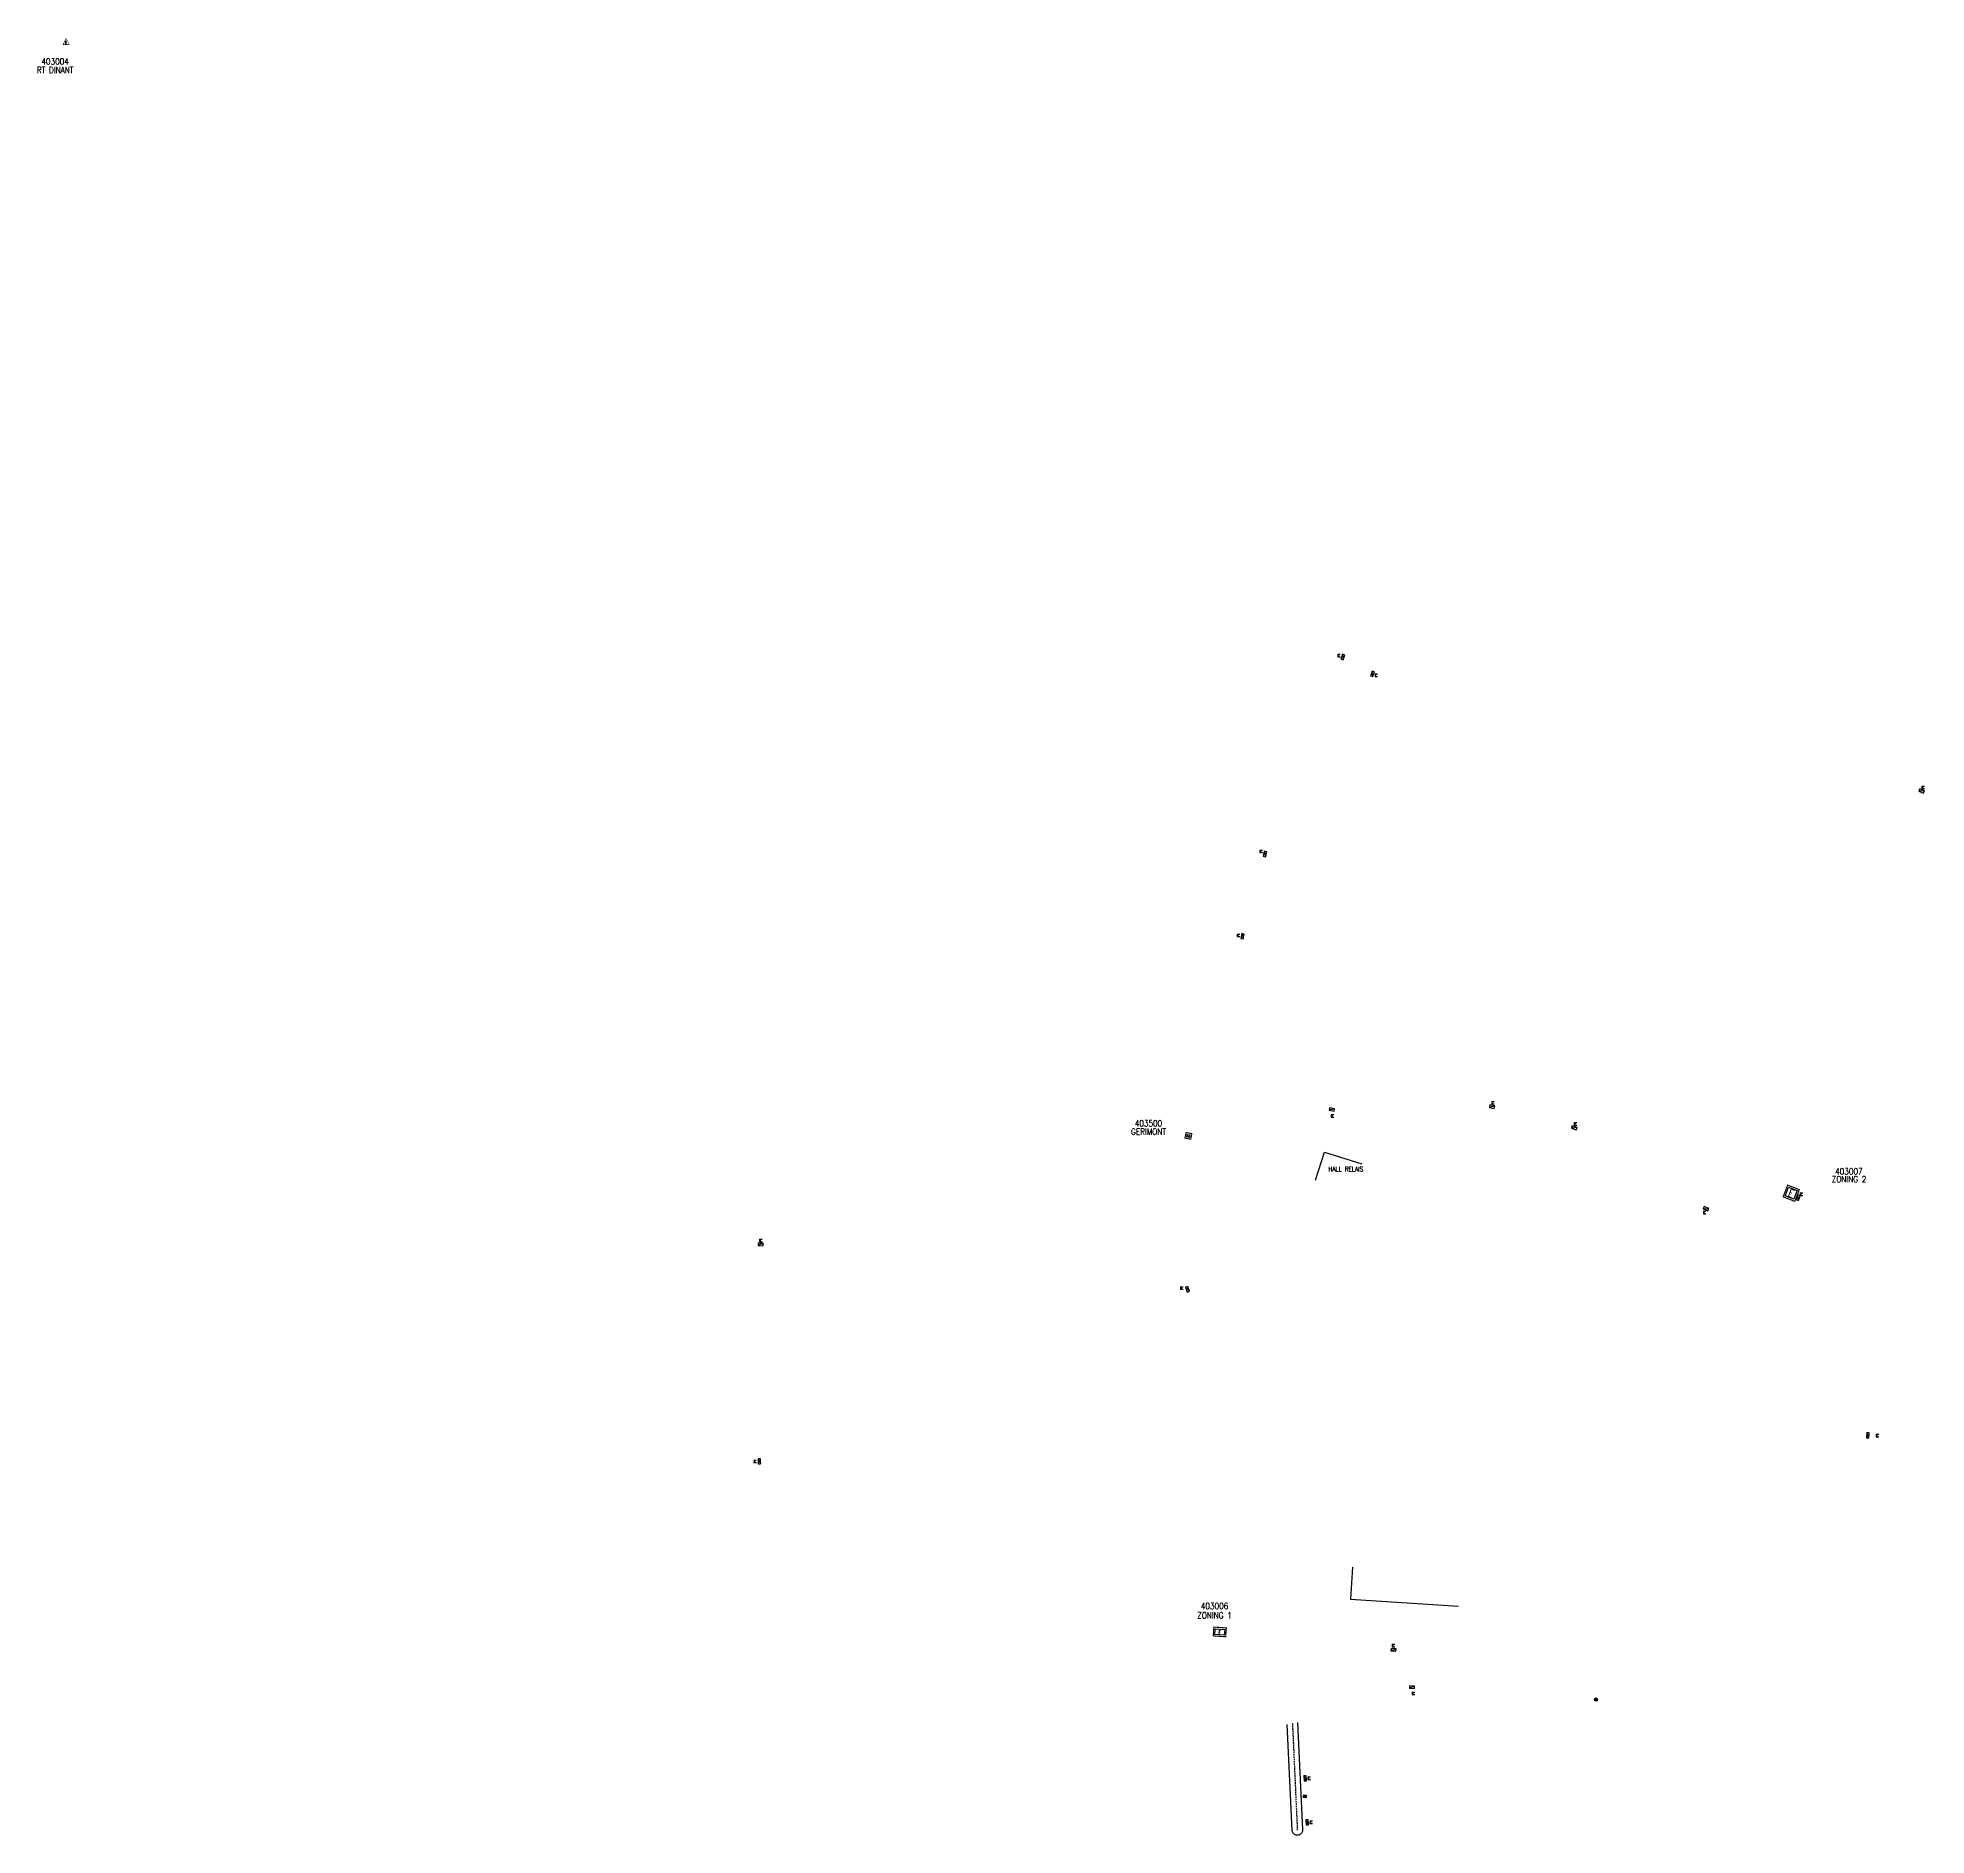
# Model space of a CAD drawing. Header units: millimetres. Extents: x 192389 to 192990, y 105309 to 105882.
import ezdxf
from ezdxf.enums import TextEntityAlignment as Align

# ---------------------------------------------------------------- set-up
doc = ezdxf.new("R2010")
doc.units = ezdxf.units.MM
doc.linetypes.add('B_ST_Al', pattern=[2000, 1000, 1000])
doc.linetypes.add('DASHED', pattern=[0.75, 0.5, -0.25])
doc.layers.get('0').update_dxf_attribs({"linetype": 'CONTINUOUS'})
for name, color, linetype in [('M_200', 7, 'CONTINUOUS'), ('W0001', 6, 'DASHED'), ('W0008', 7, 'CONTINUOUS'), ('W0430', 7, 'CONTINUOUS'), ('W0469', 7, 'CONTINUOUS'), ('W0984', 7, 'CONTINUOUS')]:
    doc.layers.add(name, color=color, linetype=linetype)
doc.styles.add('M_ROMANS', font='ROMANS.shx', dxfattribs={"width": 0.75})
doc.styles.get("Standard").update_dxf_attribs({"font": 'romans.shx', "width": 0.85})

# ---------------------------------------------------------------- blocks, each defined once
blk = doc.blocks.new('T469')
at = {"color": 0, "linetype": 'Continuous', "flags": 128}
for points in [[(-0.35, 0.35), (0.35, -0.35)], [(-0.35, -0.35), (0.35, 0.35)]]:
    blk.add_lwpolyline(points, dxfattribs=at)
at = {"color": 0, "linetype": 'Continuous'}
blk.add_circle((0, 0), 0.5, dxfattribs=at)
blk = doc.blocks.new('*U8')
at = {"flags": 128}
for points in [[(0.8, 0.8), (-0.8, 0.8)], [(-0.8, 0.8), (-0.8, 0)], [(0.8, 0.8), (-0.8, 0)], [(-0.8, 0), (0.8, 0)], [(-0.42, 2.08), (0.38, 2.12)], [(-0.42, 2.08), (-0.38, 1.28)], [(-0.4, 1.68), (0, 1.7)], [(-0.38, 1.28), (0.42, 1.32)], [(0.8, 0), (0.8, 0.8)]]:
    blk.add_lwpolyline(points, dxfattribs=at)
blk = doc.blocks.new('*U9')
at = {"flags": 128}
for points in [[(0.8, 0.8), (-0.8, 0.8)], [(-0.8, 0.8), (-0.8, 0)], [(0.8, 0.8), (-0.8, 0)], [(-0.8, 0), (0.8, 0)], [(-0.42, 1.32), (-0.38, 2.12)], [(-0.42, 1.32), (0.38, 1.28)], [(-0.02, 1.3), (0, 1.7)], [(0.38, 1.28), (0.42, 2.08)], [(0.8, 0), (0.8, 0.8)]]:
    blk.add_lwpolyline(points, dxfattribs=at)
blk = doc.blocks.new('*U10')
at = {"flags": 128}
for points in [[(0.8, 0.8), (-0.8, 0.8)], [(-0.8, 0.8), (-0.8, 0)], [(0.8, 0.8), (-0.8, 0)], [(-0.8, 0), (0.8, 0)], [(0.8, 0), (0.8, 0.8)], [(0.16, -1.16), (0.96, -1.1)], [(0.16, -1.16), (0.21, -1.95)], [(0.19, -1.56), (0.58, -1.53)], [(0.21, -1.95), (1.01, -1.9)]]:
    blk.add_lwpolyline(points, dxfattribs=at)
blk = doc.blocks.new('*U11')
at = {"flags": 128}
for points in [[(0.8, 0.8), (-0.8, 0.8)], [(-0.8, 0.8), (-0.8, 0)], [(0.8, 0.8), (-0.8, 0)], [(-0.8, 0), (0.8, 0)], [(-0.48, 3.04), (-0.52, 3.83)], [(-0.48, 3.04), (0.32, 3.08)], [(-0.08, 3.06), (-0.1, 3.46)], [(0.32, 3.08), (0.27, 3.88)], [(0.8, 0), (0.8, 0.8)]]:
    blk.add_lwpolyline(points, dxfattribs=at)
blk = doc.blocks.new('*U12')
at = {"flags": 128}
for points in [[(0.8, 0.8), (-0.8, 0.8)], [(-0.8, 0.8), (-0.8, 0)], [(0.8, 0.8), (-0.8, 0)], [(-0.8, 0), (0.8, 0)], [(-0.5, 1.96), (0.26, 2.2)], [(-0.5, 1.96), (-0.26, 1.2)], [(-0.38, 1.58), (0, 1.7)], [(-0.26, 1.2), (0.5, 1.44)], [(0.8, 0), (0.8, 0.8)]]:
    blk.add_lwpolyline(points, dxfattribs=at)
blk = doc.blocks.new('*U13')
at = {"flags": 128}
for points in [[(0.8, 0.8), (-0.8, 0.8)], [(-0.8, 0.8), (-0.8, 0)], [(0.8, 0.8), (-0.8, 0)], [(-0.8, 0), (0.8, 0)], [(-0.47, 2.01), (0.31, 2.17)], [(-0.47, 2.01), (-0.31, 1.23)], [(-0.39, 1.62), (0, 1.7)], [(-0.31, 1.23), (0.47, 1.39)], [(0.8, 0), (0.8, 0.8)]]:
    blk.add_lwpolyline(points, dxfattribs=at)
blk = doc.blocks.new('*U14')
at = {"flags": 128}
for points in [[(0.8, 0.8), (-0.8, 0.8)], [(-0.8, 0.8), (-0.8, 0)], [(0.8, 0.8), (-0.8, 0)], [(-0.8, 0), (0.8, 0)], [(0.8, 0), (0.8, 0.8)], [(0.11, -1.23), (0.9, -1.09)], [(0.11, -1.23), (0.25, -2.02)], [(0.18, -1.62), (0.57, -1.55)], [(0.25, -2.02), (1.04, -1.88)]]:
    blk.add_lwpolyline(points, dxfattribs=at)
blk = doc.blocks.new('*U15')
at = {"flags": 128}
for points in [[(0.8, 0.8), (-0.8, 0.8)], [(-0.8, 0.8), (-0.8, 0)], [(0.8, 0.8), (-0.8, 0)], [(-0.8, 0), (0.8, 0)], [(0.31, 2.17), (-0.47, 2.01)], [(-0.47, 2.01), (-0.31, 1.23)], [(-0.08, 2.09), (0, 1.7)], [(0.31, 2.17), (0.47, 1.39)], [(0.8, 0), (0.8, 0.8)]]:
    blk.add_lwpolyline(points, dxfattribs=at)
blk = doc.blocks.new('*U16')
at = {"flags": 128}
for points in [[(0.8, 0.8), (-0.8, 0.8)], [(-0.8, 0.8), (-0.8, 0)], [(0.8, 0.8), (-0.8, 0)], [(-0.8, 0), (0.8, 0)], [(0.8, 0), (0.8, 0.8)], [(-1.46, -1.44), (-1.21, -0.68)], [(-1.46, -1.44), (-0.7, -1.7)], [(-1.08, -1.57), (-0.96, -1.19)], [(-0.7, -1.7), (-0.45, -0.94)]]:
    blk.add_lwpolyline(points, dxfattribs=at)
blk = doc.blocks.new('*U17')
at = {"flags": 128}
for points in [[(0.8, 0.8), (-0.8, 0.8)], [(-0.8, 0.8), (-0.8, 0)], [(0.8, 0.8), (-0.8, 0)], [(-0.8, 0), (0.8, 0)], [(0.23, 2.22), (-0.52, 1.93)], [(-0.52, 1.93), (-0.23, 1.18)], [(-0.15, 2.07), (0, 1.7)], [(0.23, 2.22), (0.52, 1.47)], [(0.8, 0), (0.8, 0.8)]]:
    blk.add_lwpolyline(points, dxfattribs=at)
blk = doc.blocks.new('*U18')
at = {"flags": 128}
for points in [[(0.8, 0.8), (-0.8, 0.8)], [(-0.8, 0.8), (-0.8, 0)], [(0.8, 0.8), (-0.8, 0)], [(-0.8, 0), (0.8, 0)], [(-0.24, 1.19), (-0.51, 1.94)], [(-0.24, 1.19), (0.51, 1.46)], [(0.14, 1.32), (0, 1.7)], [(0.51, 1.46), (0.24, 2.21)], [(0.8, 0), (0.8, 0.8)]]:
    blk.add_lwpolyline(points, dxfattribs=at)
blk = doc.blocks.new('*U2')
at = {"flags": 128}
for points in [[(0.8, 0.8), (-0.8, 0.8)], [(-0.8, 0.8), (-0.8, 0)], [(0.8, 0.8), (-0.8, 0)], [(-0.8, 0), (0.8, 0)], [(-0.4, 2.1), (-0.4, 1.3)], [(0.4, 2.1), (-0.4, 2.1)], [(0, 2.1), (0, 1.7)], [(0.4, 2.1), (0.4, 1.3)], [(0.8, 0), (0.8, 0.8)]]:
    blk.add_lwpolyline(points, dxfattribs=at)
blk = doc.blocks.new('*U3')
at = {"flags": 128}
for points in [[(0.8, 0.8), (-0.8, 0.8)], [(-0.8, 0.8), (-0.8, 0)], [(0.8, 0.8), (-0.8, 0)], [(-0.8, 0), (0.8, 0)], [(-0.53, 1.91), (0.21, 2.23)], [(-0.53, 1.91), (-0.21, 1.17)], [(-0.37, 1.54), (0, 1.7)], [(-0.21, 1.17), (0.53, 1.49)], [(0.8, 0), (0.8, 0.8)]]:
    blk.add_lwpolyline(points, dxfattribs=at)
blk = doc.blocks.new('*U4')
at = {"flags": 128}
for points in [[(0.8, 0.8), (-0.8, 0.8)], [(-0.8, 0.8), (-0.8, 0)], [(0.8, 0.8), (-0.8, 0)], [(-0.8, 0), (0.8, 0)], [(0.8, 0), (0.8, 0.8)], [(0.45, -0.59), (-0.35, -0.65)], [(0.51, -1.39), (-0.29, -1.44)], [(0.48, -0.99), (0.08, -1.02)], [(0.51, -1.39), (0.45, -0.59)]]:
    blk.add_lwpolyline(points, dxfattribs=at)
blk = doc.blocks.new('*U5')
at = {"flags": 128}
for points in [[(0.8, 0.8), (-0.8, 0.8)], [(-0.8, 0.8), (-0.8, 0)], [(0.8, 0.8), (-0.8, 0)], [(-0.8, 0), (0.8, 0)], [(0.23, 2.22), (-0.52, 1.93)], [(0.52, 1.47), (-0.23, 1.18)], [(0.37, 1.84), (0, 1.7)], [(0.52, 1.47), (0.23, 2.22)], [(0.8, 0), (0.8, 0.8)]]:
    blk.add_lwpolyline(points, dxfattribs=at)
blk = doc.blocks.new('*U6')
at = {"flags": 128}
for points in [[(-1.63, 0.48), (-1.92, 1.22)], [(-1.63, 0.48), (-0.89, 0.77)], [(-1.26, 0.62), (-1.4, 0.99)], [(-0.89, 0.77), (-1.17, 1.51)], [(0.8, 0.8), (-0.8, 0.8)], [(-0.8, 0.8), (-0.8, 0)], [(0.8, 0.8), (-0.8, 0)], [(-0.8, 0), (0.8, 0)], [(0.8, 0), (0.8, 0.8)]]:
    blk.add_lwpolyline(points, dxfattribs=at)
blk = doc.blocks.new('*U7')
at = {"flags": 128}
for points in [[(0.8, 0.8), (-0.8, 0.8)], [(-0.8, 0.8), (-0.8, 0)], [(0.8, 0.8), (-0.8, 0)], [(-0.8, 0), (0.8, 0)], [(0.86, 2.21), (0.08, 2.04)], [(0.08, 2.04), (0.25, 1.26)], [(0.47, 2.13), (0.55, 1.74)], [(0.8, 0), (0.8, 0.8)], [(0.86, 2.21), (1.03, 1.43)]]:
    blk.add_lwpolyline(points, dxfattribs=at)
blk = doc.blocks.new('*U20')
at = {"layer": 'M_200', "color": 0, "linetype": 'Continuous', "const_width": 0.35, "flags": 128}
blk.add_lwpolyline([(1.8, 1.88), (1.8, 0), (0, 0), (0, 1.88)], close=True, dxfattribs=at)
at = {"layer": 'M_200', "color": 0, "linetype": 'Continuous'}
blk.add_lwpolyline([(0.5, 1.38), (1.3, 1.38), (1.3, 0.5), (0.5, 0.5)], close=True, dxfattribs=at)
at = {"layer": 'M_200', "insert": (0.83, 0.95), "char_height": 0.642, "width": 0.462, "attachment_point": 5}
blk.add_mtext('E', dxfattribs=at)
at = {"layer": 'M_200', "color": 0, "linetype": 'Continuous', "width": 0.85}
for tag, p in [('NUM', (2, 10.77)), ('NOM', (2, 7.49))]:
    blk.add_attdef(tag, text='', height=2, dxfattribs=at).set_placement(p, align=Align.MIDDLE)
at = {"layer": 'M_200', "color": 0, "linetype": 'Continuous', "style": 'M_ROMANS', "width": 0.75, "flags": 3}
for tag, p in [('DEF_COUP', (1.87, -5.49)), ('DEF_LEG', (1.87, -2.99)), ('DEF_TYPE', (1.87, -7.99))]:
    blk.add_attdef(tag, text='', height=1.2, dxfattribs=at).set_placement(p, align=Align.MIDDLE)
blk = doc.blocks.new('M_200_59')
at = {"layer": 'M_200', "color": 0, "linetype": 'Continuous', "const_width": 0.35, "flags": 128}
blk.add_lwpolyline([(4, 4), (4, 0), (0, 0), (0, 4)], close=True, dxfattribs=at)
at = {"layer": 'M_200', "color": 0, "linetype": 'Continuous'}
blk.add_lwpolyline([(0.5, 3.5), (3.5, 3.5), (3.5, 0.5), (0.5, 0.5)], close=True, dxfattribs=at)
at = {"layer": 'M_200', "insert": (2, 2), "char_height": 2.5, "width": 4, "attachment_point": 5}
blk.add_mtext('E', dxfattribs=at)
at = {"layer": 'M_200', "color": 0, "linetype": 'Continuous', "width": 0.85}
for tag, p in [('NUM', (2, 10.77)), ('NOM', (2, 7.49))]:
    blk.add_attdef(tag, text='', height=2, dxfattribs=at).set_placement(p, align=Align.MIDDLE)
at = {"layer": 'M_200', "color": 0, "linetype": 'Continuous', "style": 'M_ROMANS', "width": 0.75, "flags": 3}
for tag, p in [('DEF_COUP', (1.87, -5.49)), ('DEF_LEG', (1.87, -2.99)), ('DEF_TYPE', (1.87, -7.99))]:
    blk.add_attdef(tag, text='', height=1.2, dxfattribs=at).set_placement(p, align=Align.MIDDLE)
blk = doc.blocks.new('*U21')
at = {"layer": 'M_200', "color": 0, "linetype": 'Continuous', "const_width": 0.35, "flags": 128}
blk.add_lwpolyline([(4, 2.83), (4, 0), (0, 0), (0, 2.83)], close=True, dxfattribs=at)
at = {"layer": 'M_200', "color": 0, "linetype": 'Continuous'}
blk.add_lwpolyline([(0.5, 2.33), (3.5, 2.33), (3.5, 0.5), (0.5, 0.5)], close=True, dxfattribs=at)
at = {"layer": 'M_200', "insert": (1.95, 1.43), "char_height": 0.851, "width": 1.3622, "attachment_point": 5}
blk.add_mtext('E', dxfattribs=at)
at = {"layer": 'M_200', "color": 0, "linetype": 'Continuous', "width": 0.85}
for tag, p in [('NUM', (2, 10.77)), ('NOM', (2, 7.49))]:
    blk.add_attdef(tag, text='', height=2, dxfattribs=at).set_placement(p, align=Align.MIDDLE)
at = {"layer": 'M_200', "color": 0, "linetype": 'Continuous', "style": 'M_ROMANS', "width": 0.75, "flags": 3}
for tag, p in [('DEF_COUP', (1.87, -5.49)), ('DEF_LEG', (1.87, -2.99)), ('DEF_TYPE', (1.87, -7.99))]:
    blk.add_attdef(tag, text='', height=1.2, dxfattribs=at).set_placement(p, align=Align.MIDDLE)
blk = doc.blocks.new('M_200_57')
at = {"color": 0, "linetype": 'Continuous', "const_width": 0.175, "flags": 128}
blk.add_lwpolyline([(-1.01, -0.65), (-0.01, 1.35), (0.99, -0.65)], close=True, dxfattribs=at)
at = {"color": 0, "linetype": 'Continuous', "width": 0.85}
blk.add_text('E', height=0.9, dxfattribs=at).set_placement((-0.01, 0.03), align=Align.MIDDLE_CENTER)
blk.add_attdef('NUM', text='', height=2, dxfattribs=at).set_placement((2.48, 6.68), align=Align.MIDDLE)
blk.add_attdef('NOM', text='', height=2, dxfattribs=at).set_placement((2.4, 3.97), align=Align.MIDDLE_CENTER)
at = {"color": 0, "linetype": 'Continuous', "width": 0.75, "flags": 3}
for tag, p in [('DEF_LEG', (0.01, -5.1)), ('DEF_COUP', (0.01, -7.6)), ('DEF_TYPE', (0.01, -10.1))]:
    blk.add_attdef(tag, text='', height=1.2, dxfattribs=at).set_placement(p, align=Align.MIDDLE)

msp = doc.modelspace()

# ---------------------------------------------------------------- linework, layer by layer
at = {"color": 252, "flags": 128}
for points in [[(192795.81, 105517.63), (192798.63, 105526.59), (192810.56, 105522.83)], [(192807.58, 105394.27), (192806.93, 105384.16), (192841.36, 105381.89)]]:
    msp.add_lwpolyline(points, dxfattribs=at)
at = {"layer": 'W0001', "color": 252}
msp.add_lwpolyline([(192788.45, 105344.51), (192790.02, 105310.55)], dxfattribs=at)
at = {"layer": 'W0008', "color": 252}
msp.add_lwpolyline([(192790.11, 105344.85), (192791.68, 105310.62), (192791.68, 105310.46), (192791.66, 105310.29), (192791.63, 105310.14), (192791.58, 105309.98), (192791.52, 105309.83), (192791.44, 105309.69), (192791.35, 105309.55), (192791.24, 105309.42), (192791.13, 105309.31), (192791, 105309.21), (192790.86, 105309.12), (192790.72, 105309.04), (192790.57, 105308.98), (192790.42, 105308.93), (192790.25, 105308.9), (192790.09, 105308.89), (192789.93, 105308.89), (192789.76, 105308.91), (192789.61, 105308.94), (192789.45, 105308.99), (192789.3, 105309.05), (192789.16, 105309.13), (192789.02, 105309.22), (192788.9, 105309.33), (192788.78, 105309.44), (192788.68, 105309.57), (192788.59, 105309.71), (192788.52, 105309.85), (192788.45, 105310), (192788.41, 105310.16), (192788.38, 105310.32), (192788.36, 105310.48), (192786.8, 105344.18)], dxfattribs=at)

# ---------------------------------------------------------------- block references
at = {"layer": 'M_200'}
ref = msp.add_blockref('M_200_57', (192397.68, 105880.1), dxfattribs=at)
ref.add_attrib('NUM', '403004', dxfattribs={"layer": '0', "color": 0, "linetype": 'Continuous', "height": 2, "width": 0.85}).set_placement((192394.17, 105874.1), align=Align.MIDDLE)
ref.add_attrib('NOM', 'RT DINANT', dxfattribs={"layer": '0', "color": 0, "linetype": 'Continuous', "height": 2, "width": 0.85}).set_placement((192394.18, 105871.39), align=Align.MIDDLE_CENTER)
ref = msp.add_blockref('*U20', (192756.05, 105530.68), dxfattribs=dict(at, rotation=78.59062808313134))
ref.add_attrib('NUM', '403500', dxfattribs={"color": 0, "linetype": 'Continuous', "height": 2, "width": 0.85}).set_placement((192742.59, 105535.73), align=Align.MIDDLE)
ref.add_attrib('NOM', 'GERIMONT', dxfattribs={"color": 0, "linetype": 'Continuous', "height": 2, "width": 0.85}).set_placement((192742.59, 105533.07), align=Align.MIDDLE)
ref = msp.add_blockref('M_200_59', (192944.82, 105512.32), dxfattribs=dict(at, rotation=338.8445640211746))
ref.add_attrib('NUM', '403007', dxfattribs={"color": 0, "linetype": 'Continuous', "height": 2, "width": 0.85}).set_placement((192965.78, 105520.41), align=Align.MIDDLE)
ref.add_attrib('NOM', 'ZONING 2', dxfattribs={"color": 0, "linetype": 'Continuous', "height": 2, "width": 0.85}).set_placement((192965.83, 105517.94), align=Align.MIDDLE)
ref = msp.add_blockref('*U21', (192763.21, 105372.41), dxfattribs=dict(at, rotation=355.9041886045009))
ref.add_attrib('NUM', '403006', dxfattribs={"color": 0, "linetype": 'Continuous', "height": 2, "width": 0.85}).set_placement((192763.64, 105381.93), align=Align.MIDDLE)
ref.add_attrib('NOM', 'ZONING 1', dxfattribs={"color": 0, "linetype": 'Continuous', "height": 2, "width": 0.85}).set_placement((192763.62, 105378.95), align=Align.MIDDLE)
at = {"layer": 'W0430'}
for name, p, rotation in [('*U17', (192804.9, 105684.21), 68.67325677030519), ('*U18', (192813.58, 105679.1), 250.1886857680226), ('*U3', (192988.81, 105641.26), 336.6410284415909), ('*U7', (192780.09, 105621.49), 77.99791459595716), ('*U15', (192772.94, 105595.28), 77.99791459595716), ('*U13', (192852.01, 105540.67), 348.2352805275996), ('*U14', (192800.92, 105539.75), 349.9906174560003), ('*U12', (192878.16, 105533.93), 342.9221786283483), ('*U6', (192949.25, 105512.2), 248.8445640213251), ('*U5', (192920.42, 105508.91), 158.9229868040376), ('*U8', (192618.99, 105496.74), 357.6500820179235), ('*U16', (192754.63, 105482.75), 288.3396614112576), ('*U11', (192971.43, 105436.34), 266.6978664198062), ('*U2', (192618.98, 105428.04), 89.46693941276624), ('*U4', (192820.67, 105368.35), 176.1460700027095), ('*U10', (192826.56, 105355.65), 356.2025016421292), ('*U9', (192792.11, 105327.02), 272.6326137023194), ('*U9', (192792.76, 105312.97), 272.6326137034299)]:
    msp.add_blockref(name, p, dxfattribs=dict(at, rotation=rotation))
at = {"layer": 'W0469'}
for p, rotation in [((192885.22, 105352.12), 358.4097536861014), ((192792.4, 105321.26), 5.272068944760743)]:
    msp.add_blockref('T469', p, dxfattribs=dict(at, rotation=rotation))

# ---------------------------------------------------------------- texts
at = {"layer": 'W0984', "color": 252, "linetype": 'B_ST_Al', "insert": (192799.91, 105521.91), "char_height": 1.5, "attachment_point": 1}
msp.add_mtext('HALL RELAIS', dxfattribs=at)

doc.saveas('drawing.dxf')
